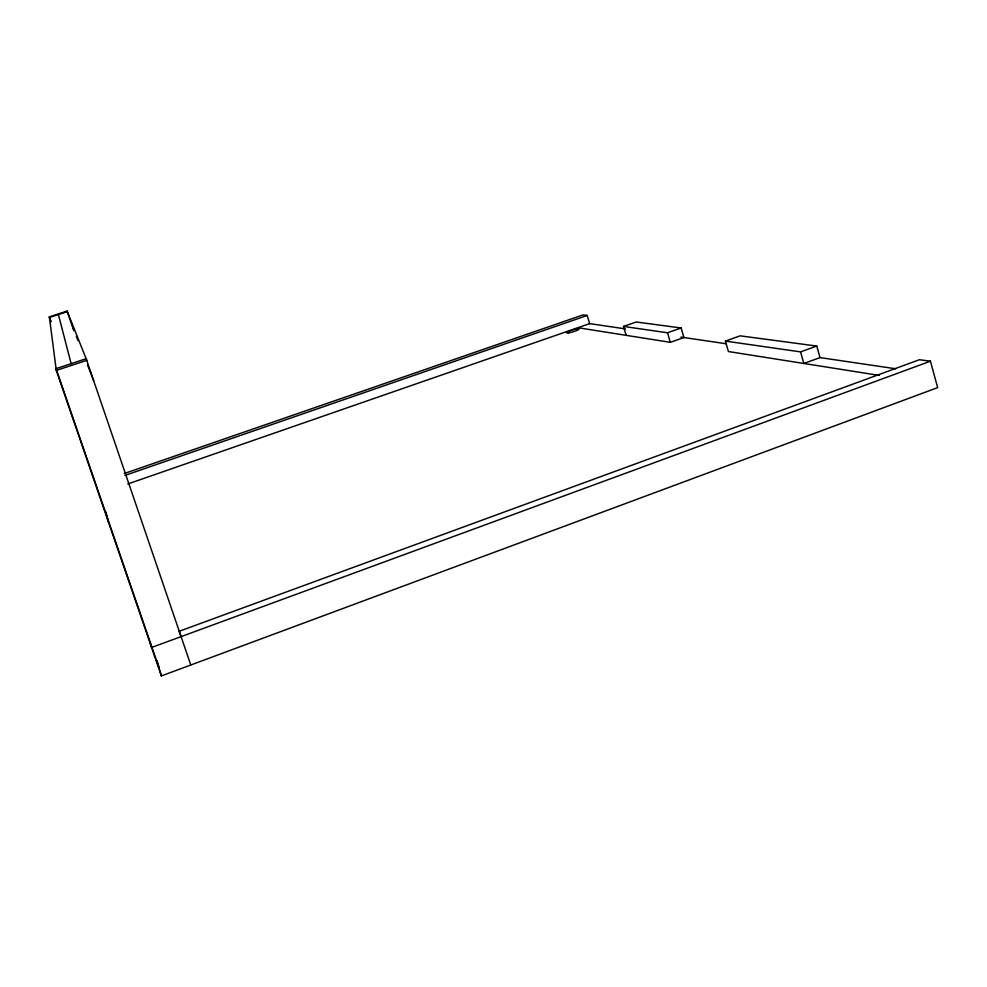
<?xml version="1.0" encoding="UTF-8"?>
<svg xmlns="http://www.w3.org/2000/svg" width="987" height="987" viewBox="0 0 987 987"><rect width="100%" height="100%" fill="white"/><g stroke="black" fill="none" stroke-linecap="round" stroke-linejoin="round"><path stroke-width="1.48" d="M56.296 370.433L86.807 360.341L67.116 311.078L49.35 316.852L56.296 370.433L161.387 675.922L937.65 387.62L930.445 361.193L919.415 359.724L179.178 631.285L181.09 636.64M930.445 361.193L151.603 647.472L150.073 641.957M895.727 368.768L820.024 357.602L803.825 363.463L800.556 351.89L725.396 341.083L728.406 351.532L879.244 375.405M800.556 351.89L816.767 346.055L820.024 357.602M725.396 341.083L740.151 335.839L816.767 346.055M577.901 327.709L670.321 342.329L683.917 337.529L681.129 327.98L636.245 321.996L623.513 326.438L626.153 335.346M623.513 326.438L667.508 332.767L681.129 327.98M124.226 473.55L583.021 314.902L587.203 315.458L589.646 323.625L625.45 328.905M124.905 475.438L587.203 315.458M127.792 483.975L589.646 323.625M67.35 311.645L49.424 317.469L50.917 321.787M680.919 337.085L726.444 343.797M74.062 330.509L72.384 326.216L73.815 330.596M76.307 336.246L77.985 340.54M87.498 364.906L93.654 380.661M49.35 316.852L50.843 321.207M159.252 668.618L56.074 368.644L86.153 358.7L190.775 665.004M67.116 311.078L72.088 325.636M667.508 332.767L670.321 342.329M157.106 660.685L159.191 668.1M159.734 670.025L161.387 675.922M58.393 314.557L71.138 363.66M105.868 511.759L106.966 516.189M107.324 517.669L108.274 521.506M568.722 332.841A6.539 0.962 -16.6 0 0 578.974 329.276A6.539 0.962 -16.6 0 0 570.708 330.546A6.539 0.962 -16.6 0 0 568.722 332.841"/></g></svg>
